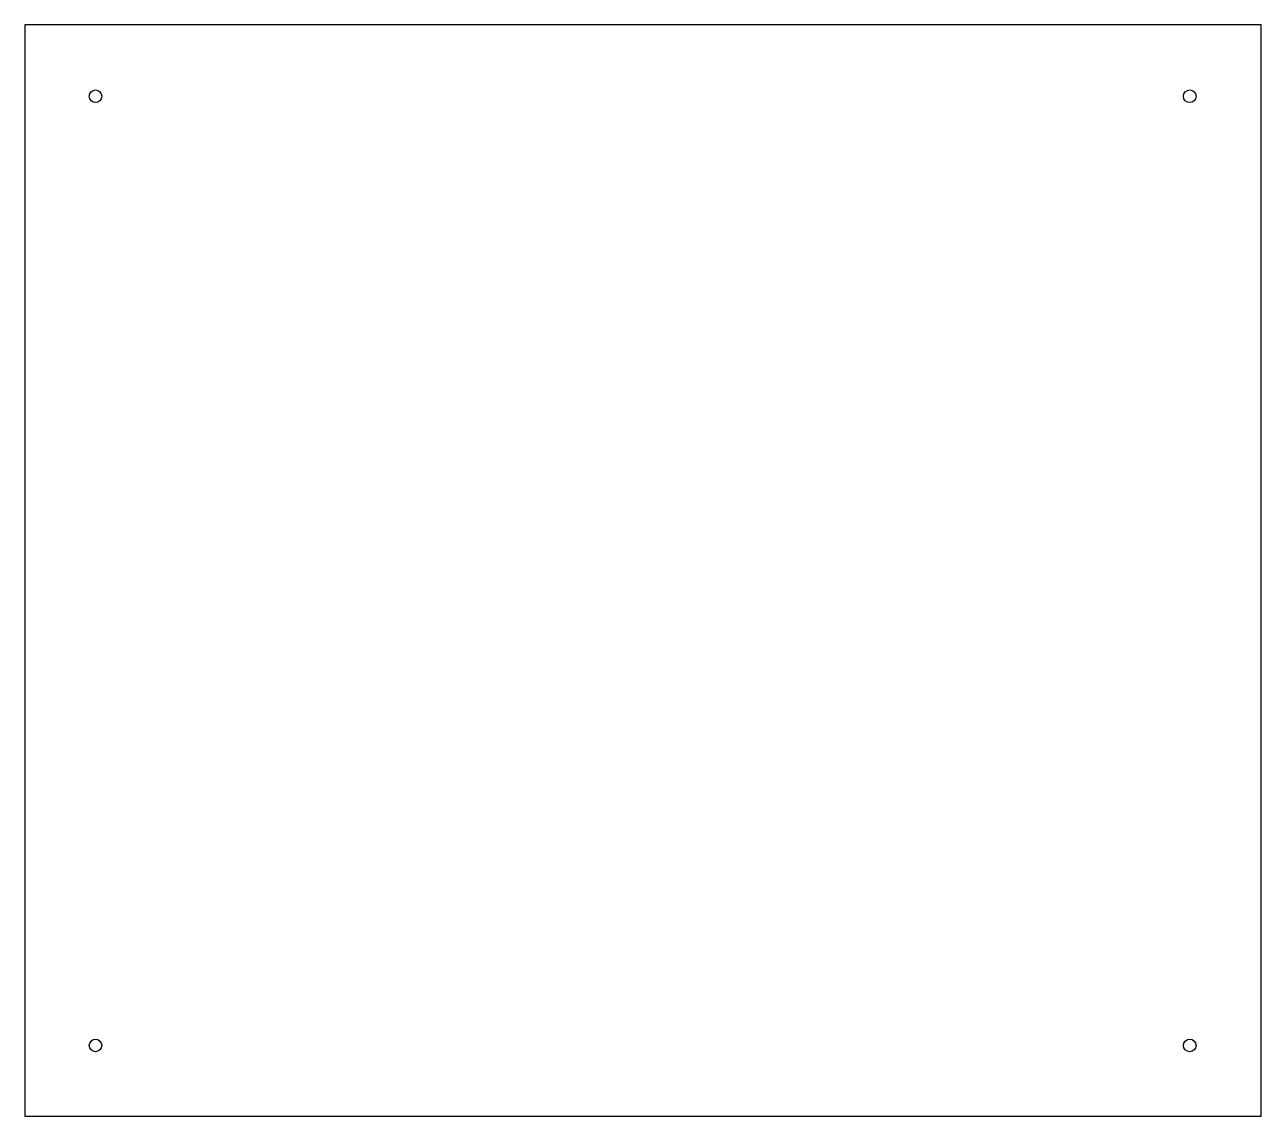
# Model space of a CAD drawing. Header units: millimetres. Extents: x -196 to 196, y -173 to 173.
import ezdxf

# ---------------------------------------------------------------- set-up
doc = ezdxf.new("R2010")
doc.units = ezdxf.units.MM

msp = doc.modelspace()

# ---------------------------------------------------------------- linework, layer by layer
at = {"color": 7, "linetype": 'Continuous', "lineweight": 25}
for p, q in [((-196, 173), (-196, -173)), ((196, 173), (-196, 173)), ((196, -173), (196, 173)), ((-196, -173), (196, -173))]:
    msp.add_line(p, q, dxfattribs=at)
for centre in [(-173.56, 150.34), (173.34, 150.34), (-173.56, -150.56), (173.34, -150.56)]:
    msp.add_circle(centre, 2, dxfattribs=at)

doc.saveas('drawing.dxf')
